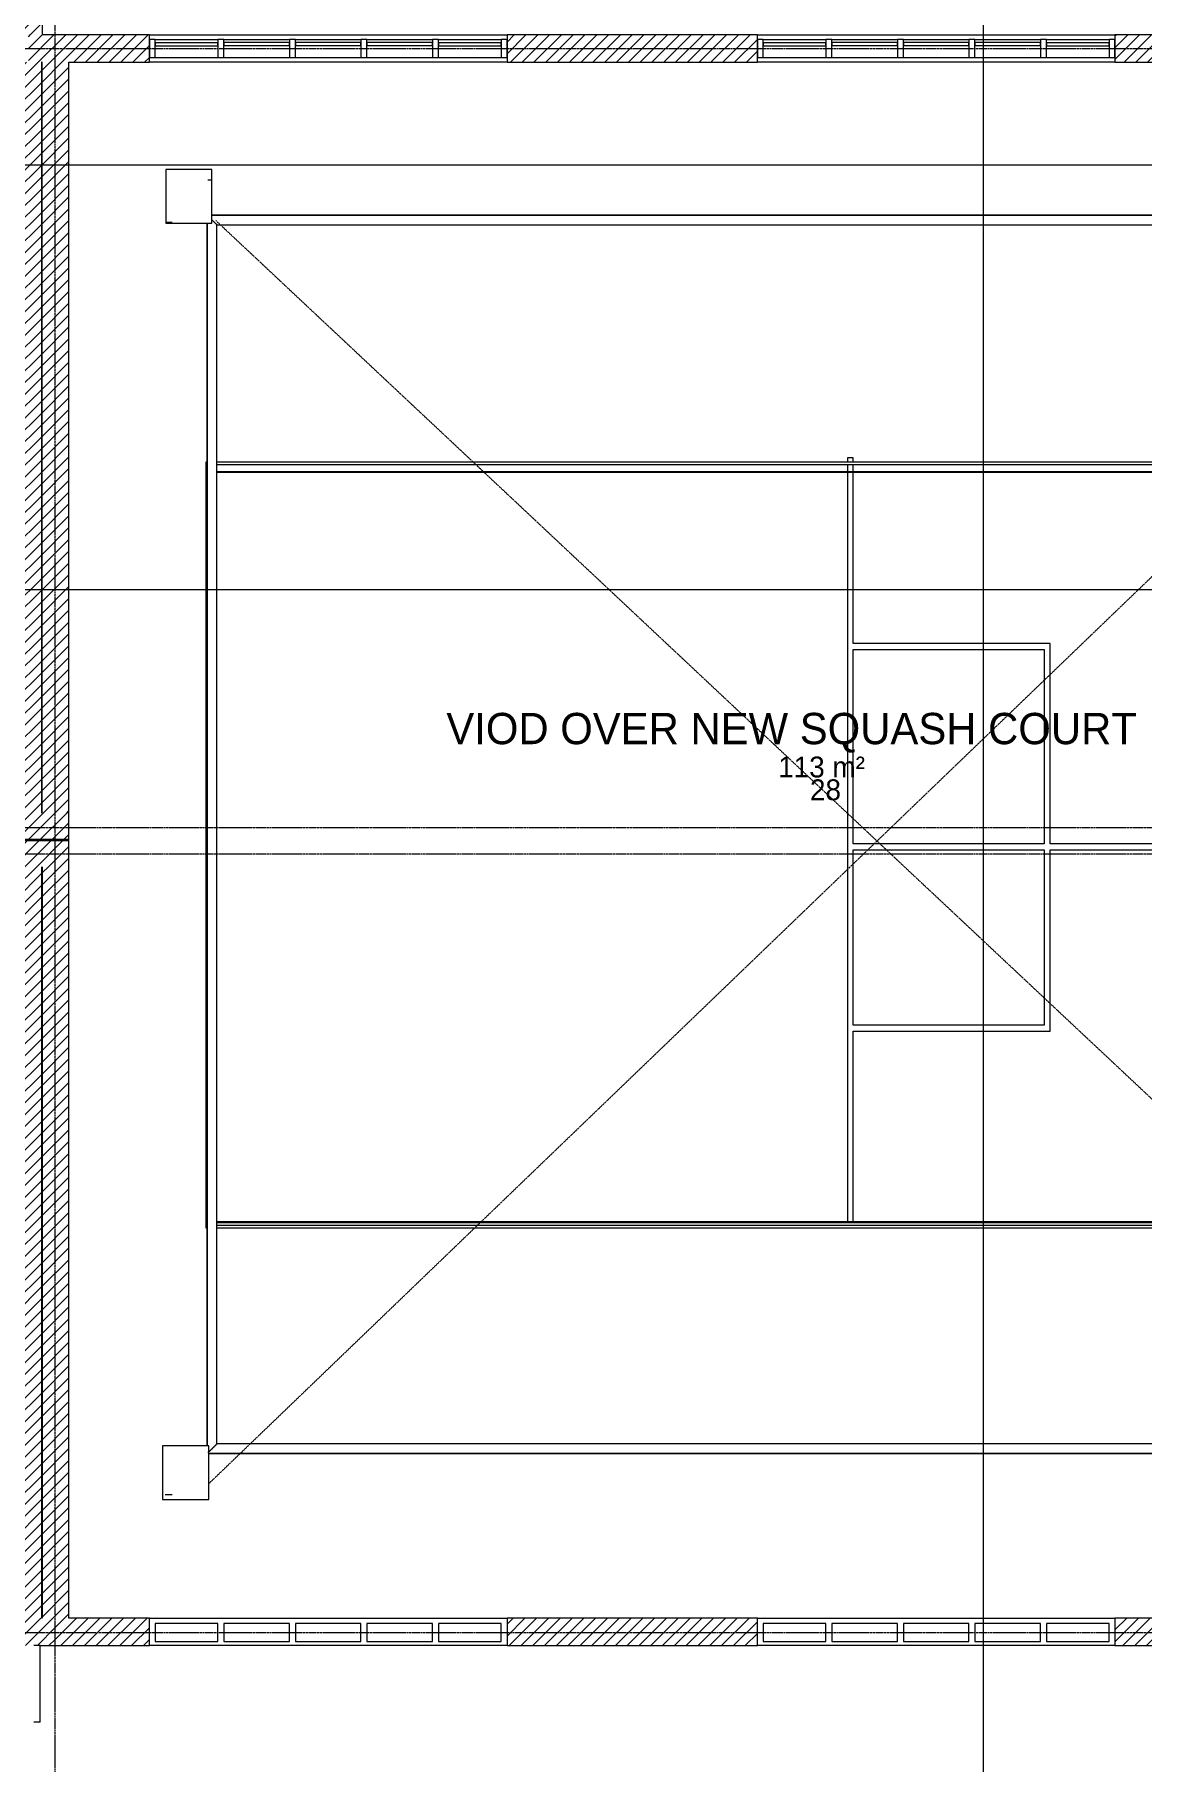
# Model space of a CAD drawing. Header units: inches. Extents: x 22 to 382261, y 22 to 371281.
# Drawn here: x 180664 to 189958, y 52674 to 67160 of the extents above; entities that cross this region are included whole.
import ezdxf

# ---------------------------------------------------------------- set-up
doc = ezdxf.new("R2010")
doc.units = ezdxf.units.IN
doc.header["$MEASUREMENT"] = 0
for name, pattern in [('Abgebrochen', [7.14375, 4.7625, -2.38125]), ('Grid Line 1_2_', [22.225, 12.7, -3.175, 3.175, -3.175]), ('Hidden 1_8_', [4.7625, 3.175, -1.5875])]:
    doc.linetypes.add(name, pattern=pattern)
for name, color, linetype, lineweight in [('A-ANNO-SYMB', 150, 'Continuous', 9), ('A-AREA-IDEN', 2, 'Continuous', 9), ('A-COLS', 52, 'Continuous', 9), ('A-DETL-HDLN', 90, 'Hidden 1_8_', 9), ('A-FLOR-HRAL', 11, 'Continuous', 9), ('A-GLAZ-CURT', 52, 'Continuous', 9), ('A-GLAZ-CWMG', 51, 'Continuous', 9), ('A-WALL', 113, 'Continuous', 9), ('A-WALL-PATT', 111, 'Continuous', 9), ('G-ANNO-SYMB', 111, 'Continuous', 9), ('I-WALL', 2, 'Continuous', 9), ('Q-CASE', 31, 'Continuous', 9), ('S-GRID', 1, 'Continuous', 9)]:
    doc.layers.add(name, color=color, linetype=linetype, lineweight=lineweight)
doc.styles.add('Century Gothic_1', font='GOTHIC.TTF', dxfattribs={"height": 1})
doc.styles.add('Gill Sans MT', font='GIL_____.TTF', dxfattribs={"height": 262.5})
pattern_1 = [(45, (179271.156, 58474.37), (-49.49747, 49.49747), [])]
pattern_2 = [(0, (179271.16, 58474.37), (1422.4, 355.6), [58.674, -1008.126, 58.674, -1008.126, -5689.6]), (0, (179271.16, 58474.37), (1422.4, 355.6), [-2133.6, 58.674, -2074.926, 58.674, -1008.126, -2489.2]), (0, (179271.16, 58474.37), (1422.4, 355.6), [-5334, 58.674, -652.526, 58.674, -1719.326]), (120, (179804.56, 58652.17), (-1019.159, 1054.035), [58.674, -1008.126, 58.674, -1008.126, -5689.6]), (120, (179804.56, 58652.17), (-1019.159, 1054.035), [-2133.6, 58.674, -2074.926, 58.674, -1008.126, -2489.2]), (120, (179804.56, 58652.17), (-1019.159, 1054.035), [-5334, 58.674, -652.526, 58.674, -1719.326]), (240, (179982.36, 59363.37), (-403.241, -1409.635), [58.674, -1008.126, 58.674, -1008.126, -5689.6]), (240, (179982.36, 59363.37), (-403.241, -1409.635), [-2133.6, 58.674, -2074.926, 58.674, -1008.126, -2489.2]), (240, (179982.36, 59363.37), (-403.241, -1409.635), [-5334, 58.674, -652.526, 58.674, -1719.326])]

# ---------------------------------------------------------------- blocks, each defined once
blk = doc.blocks.new('System Panel - Glazed-448104-02- FIRST FLOOR FURNITURE PLAN')
at = {"layer": 'A-GLAZ-CURT'}
for p, q in [((263, -24), (-263, -24)), ((-263, -24), (-263, -49)), ((-263, -49), (263, -49)), ((263, -49), (263, -24))]:
    blk.add_line(p, q, dxfattribs=at)
blk = doc.blocks.new('System Panel - Glazed-448105-02- FIRST FLOOR FURNITURE PLAN')
at = {"layer": 'A-GLAZ-CURT'}
for p, q in [((275, -24.5), (-275, -24.5)), ((-275, -24.5), (-275, -49.5)), ((-275, -49.5), (275, -49.5)), ((275, -49.5), (275, -24.5))]:
    blk.add_line(p, q, dxfattribs=at)
blk = doc.blocks.new('Rectangular Mullion - 50 x 150mm-448107-02- FIRST FLOOR FURNITURE PLAN')
at = {"layer": 'A-GLAZ-CWMG', "lineweight": 18}
for p, q in [((0, 75), (-50, 75)), ((-50, 75), (-50, -75)), ((0, -75), (0, 75)), ((-50, -75), (0, -75))]:
    blk.add_line(p, q, dxfattribs=at)
blk = doc.blocks.new('Rectangular Mullion - 50 x 150mm-448108-02- FIRST FLOOR FURNITURE PLAN')
at = {"layer": 'A-GLAZ-CWMG', "lineweight": 18}
for p, q in [((-50, 75), (0, 75)), ((-50, -75), (-50, 75)), ((0, 75), (0, -75)), ((0, -75), (-50, -75))]:
    blk.add_line(p, q, dxfattribs=at)
blk = doc.blocks.new('Rectangular Mullion - 50 x 150mm-443212-02- FIRST FLOOR FURNITURE PLAN')
at = {"layer": 'A-GLAZ-CWMG'}
for p, q in [((9881, 8643), (10406, 8643)), ((9881, 8493), (10406, 8493))]:
    blk.add_line(p, q, dxfattribs=at)
blk = doc.blocks.new('Rectangular Mullion - 50 x 150mm-448103-02- FIRST FLOOR FURNITURE PLAN')
at = {"layer": 'A-GLAZ-CWMG', "lineweight": 18}
for p, q in [((-25, 75), (25, 75)), ((-25, -75), (-25, 75)), ((25, 75), (25, -75)), ((25, -75), (-25, -75))]:
    blk.add_line(p, q, dxfattribs=at)
blk = doc.blocks.new('Rectangular Mullion - 50 x 150mm-443216-02- FIRST FLOOR FURNITURE PLAN')
at = {"layer": 'A-GLAZ-CWMG'}
for p, q in [((9281, 8643), (9831, 8643)), ((9281, 8493), (9831, 8493))]:
    blk.add_line(p, q, dxfattribs=at)
blk = doc.blocks.new('Casework 3 - Casework 3-482897-02- FIRST FLOOR FURNITURE PLAN')
at = {"layer": 'Q-CASE'}
for p, q in [((1386, -4819), (1440, -4819)), ((1440, -5462), (1440, -4819)), ((1440, -5462), (1386, -5462))]:
    blk.add_line(p, q, dxfattribs=at)
blk = doc.blocks.new('Top Rail Type - Top Rail_Internal_-537676-02- FIRST FLOOR FURNITURE PLAN')
at = {"layer": 'A-FLOR-HRAL'}
for p, q in [((2842, 7103), (2842, -3147)), ((11594, 7171), (2881, 7171)), ((2922, 7091), (13851, 7091)), ((2922, -3131), (2922, 7091)), ((13851, -3131), (2922, -3131)), ((2855, -3211), (11594, -3211))]:
    blk.add_line(p, q, dxfattribs=at)
for points, knots in [([(2881, 7132), (2881, 7132), (2883, 7130), (2886, 7127), (2890, 7123), (2894, 7119), (2898, 7115), (2902, 7111), (2905, 7108), (2909, 7105), (2912, 7102), (2915, 7098), (2919, 7095), (2921, 7092), (2922, 7091), (2922, 7091)], [-0.504857, -0.504857, -0.504857, -0.504857, -0.5, -0.4666667, -0.4333333, -0.4, -0.3666667, -0.3333333, -0.3, -0.2666667, -0.2333333, -0.2, -0.1333333, -0.0666667, 0, 0, 0, 0]), ([(2922, -3131), (2922, -3131), (2921, -3132), (2919, -3134), (2915, -3138), (2912, -3141), (2909, -3144), (2905, -3148), (2902, -3151), (2898, -3155), (2894, -3159), (2890, -3163), (2886, -3167), (2882, -3171), (2878, -3175), (2873, -3180), (2869, -3184), (2866, -3187), (2862, -3191), (2858, -3195), (2856, -3197), (2855, -3198)], [0, 0, 0, 0, 0.0666667, 0.1333333, 0.2, 0.2333333, 0.2666667, 0.3, 0.3333333, 0.3666667, 0.4, 0.4333333, 0.4666667, 0.5, 0.5333333, 0.5666667, 0.6, 0.6333333, 0.6666667, 0.7, 0.7333333, 0.7333333, 0.7333333, 0.7333333])]:
    blk.add_open_spline(points, degree=3, knots=knots, dxfattribs=at)
blk = doc.blocks.new('Top Rail Type - Top Rail_Internal_-V9-02- FIRST FLOOR FURNITURE PLAN')
at = {"layer": 'A-FLOR-HRAL'}
for p, q in [((2842, -3147), (2842, 7103)), ((2881, 7171), (11594, 7171)), ((2922, -3131), (2922, 7091)), ((2922, 7091), (13851, 7091)), ((13851, -3131), (2922, -3131)), ((11594, -3211), (2855, -3211))]:
    blk.add_line(p, q, dxfattribs=at)
blk = doc.blocks.new('Casework 11 - Casework 8-650977-02- FIRST FLOOR FURNITURE PLAN')
at = {"layer": 'Q-CASE'}
for p, q in [((8261, 5138), (8211, 5138)), ((8211, 5138), (8211, 5104)), ((8211, 5079), (8211, 5023)), ((8261, 5104), (8261, 5138)), ((8261, 5023), (8261, 5079)), ((2922, 5023), (12481, 5023)), ((12481, 5013), (2922, 5013)), ((8211, 5013), (8211, -1267)), ((8261, 3581), (8261, 5013)), ((9911, 3581), (8261, 3581)), ((8261, 1901), (8261, 3531)), ((8261, 3531), (9861, 3531)), ((9861, 3531), (9861, 1901)), ((9911, 1901), (9911, 3581)), ((9861, 1901), (8261, 1901)), ((12521, 1901), (9911, 1901)), ((8261, 381), (8261, 1851)), ((8261, 1851), (9861, 1851)), ((9861, 1851), (9861, 381)), ((9911, 381), (9911, 1851)), ((9911, 1851), (12521, 1851)), ((9861, 381), (8261, 381)), ((8261, -1267), (8261, 331)), ((8261, 331), (9911, 331)), ((9911, 331), (9911, 381)), ((2922, -1267), (12481, -1267)), ((12481, -1277), (2922, -1277))]:
    blk.add_line(p, q, dxfattribs=at)
blk = doc.blocks.new('System Panel - Glazed-655852-02- FIRST FLOOR FURNITURE PLAN')
at = {"layer": 'A-GLAZ-CURT'}
for p, q in [((-4993, 50), (4903, 50)), ((4903, 24), (-4993, 24)), ((4983, 50), (4993, 50)), ((4993, 24), (4983, 24)), ((4993, 50), (4993, 24))]:
    blk.add_line(p, q, dxfattribs=at)
blk = doc.blocks.new('System Panel - Glazed-655754-02- FIRST FLOOR FURNITURE PLAN')
at = {"layer": 'A-GLAZ-CURT'}
for p, q in [((-4980, 50), (4892, 50)), ((4892, 24), (-4980, 24)), ((4972, 50), (4980, 50)), ((4980, 24), (4972, 24)), ((4980, 50), (4980, 24))]:
    blk.add_line(p, q, dxfattribs=at)
blk = doc.blocks.new('System Panel - Glazed-655803-02- FIRST FLOOR FURNITURE PLAN')
at = {"layer": 'A-GLAZ-CURT'}
for p, q in [((-3188, -39), (-3188, -49)), ((3188, -49), (-3188, -49)), ((3188, -39), (3188, -49))]:
    blk.add_line(p, q, dxfattribs=at)
blk = doc.blocks.new('Rectangular Mullion - 50 x 150mm-443214-02- FIRST FLOOR FURNITURE PLAN')
at = {"layer": 'A-GLAZ-CWMG', "lineweight": 18}
for p, q in [((9881, 12198), (9881, 12048)), ((10406, 12198), (9881, 12198)), ((10406, 12048), (10406, 12198)), ((9881, 12048), (10406, 12048))]:
    blk.add_line(p, q, dxfattribs=at)
blk = doc.blocks.new('Rectangular Mullion - 50 x 150mm-443215-02- FIRST FLOOR FURNITURE PLAN')
at = {"layer": 'A-GLAZ-CWMG', "lineweight": 18}
for p, q in [((9281, 12198), (9281, 12048)), ((9831, 12198), (9281, 12198)), ((9831, 12048), (9831, 12198)), ((9281, 12048), (9831, 12048))]:
    blk.add_line(p, q, dxfattribs=at)

msp = doc.modelspace()

# ---------------------------------------------------------------- hatches: boundary and pattern name
at = {"layer": 'A-COLS'}
h = msp.add_hatch(dxfattribs=at)
h.set_pattern_fill('FP_10', color=256, style=0, pattern_type=2)
h.set_pattern_definition(pattern_2)
h.paths.add_polyline_path([(182152.4, 65577.6), (182152.4, 66027.6), (181764.9, 66027.6), (181764.9, 65577.6), (182150.9, 65577.6)])
h = msp.add_hatch(dxfattribs=at)
h.set_pattern_fill('FP_10', color=256, style=0, pattern_type=2)
h.set_pattern_definition(pattern_2)
h.paths.add_polyline_path([(181788.1, 54877.6), (182126.1, 54877.6), (182126.1, 55327.6), (181738.6, 55327.6), (181738.6, 54877.6)])
at = {"layer": 'A-WALL-PATT'}
h = msp.add_hatch(dxfattribs=at)
h.set_pattern_fill('FP_1', color=256, style=0, pattern_type=2)
h.set_pattern_definition(pattern_1)
h.paths.add_polyline_path([(180727.4, 67157.6), (180732.4, 67157.6), (180732.4, 70712.6), (180502.4, 70712.6), (180502.4, 67157.6), (180612.4, 67157.6)])
h = msp.add_hatch(dxfattribs=at)
h.set_pattern_fill('FP_1', color=256, style=0, pattern_type=2)
h.set_pattern_definition(pattern_1)
h.paths.add_polyline_path([(180727.4, 66927.6), (181627.4, 66927.6), (181627.4, 67157.6), (180612.4, 67157.6), (180612.4, 66927.6), (180722.4, 66927.6)])
h.paths.add_polyline_path([(191293.2, 66927.6), (191293.2, 67157.6), (189727.4, 67157.6), (189727.4, 66927.6), (189814.4, 66927.6)])
h.paths.add_polyline_path([(201994.5, 66927.6), (201994.1, 67157.6), (201752.4, 67157.6), (201752.4, 66927.6), (201994.1, 66927.6)])
h.paths.add_polyline_path([(200702.4, 66927.6), (200702.4, 67157.6), (193162.4, 67157.6), (193162.4, 66927.6), (199964.2, 66927.6)])
h.paths.add_polyline_path([(184627.4, 66927.6), (186727.4, 66927.6), (186727.4, 67157.6), (184627.4, 67157.6)])
h = msp.add_hatch(dxfattribs=at)
h.set_pattern_fill('FP_1', color=256, style=0, pattern_type=2)
h.set_pattern_definition(pattern_1)
h.paths.add_polyline_path([(180727.4, 60632.6), (180727.4, 66927.6), (180497.4, 66927.6), (180497.4, 60632.6)])
h = msp.add_hatch(dxfattribs=at)
h.set_pattern_fill('FP_1', color=256, style=0, pattern_type=2)
h.set_pattern_definition(pattern_1)
h.paths.add_polyline_path([(180952.4, 60632.6), (180952.4, 66927.6), (180727.4, 66927.6), (180727.4, 60632.6), (180732.4, 60632.6)])
h = msp.add_hatch(dxfattribs=at)
h.set_pattern_fill('FP_1', color=256, style=0, pattern_type=2)
h.set_pattern_definition(pattern_1)
h.paths.add_polyline_path([(180952.4, 60412.6), (180947.4, 60407.6), (180945.7, 60409.2), (180942.5, 60407.5), (180932.6, 60412.6), (180942.6, 60412.6)])
h.paths.add_polyline_path([(180732.4, 60402.6), (180952.4, 60402.6), (180952.4, 60632.6), (170902.4, 60632.6), (170902.4, 60412.6), (171319.5, 60412.6), (170902.4, 60402.6), (179664.5, 60402.6)])
h = msp.add_hatch(dxfattribs=at)
h.set_pattern_fill('FP_1', color=256, style=0, pattern_type=2)
h.set_pattern_definition(pattern_1)
h.paths.add_polyline_path([(170902.4, 60402.6), (171319.5, 60412.6), (170902.4, 60412.6)])
h.paths.add_polyline_path([(180952.4, 60182.6), (180952.4, 60402.6), (170902.4, 60402.6), (170902.4, 60182.6), (180837.4, 60182.6)])
h.paths.add_polyline_path([(180947.5, 60407.5), (180952.4, 60412.6), (180932.6, 60412.6), (180942.5, 60407.5), (180945.7, 60409.2), (180947.4, 60407.6)])
h = msp.add_hatch(dxfattribs=at)
h.set_pattern_fill('FP_1', color=256, style=0, pattern_type=2)
h.set_pattern_definition(pattern_1)
h.paths.add_polyline_path([(180722.4, 53882.6), (180732.4, 60182.6), (180502.4, 60182.6), (180502.4, 53882.6)])
h = msp.add_hatch(dxfattribs=at)
h.set_pattern_fill('FP_1', color=256, style=0, pattern_type=2)
h.set_pattern_definition(pattern_1)
h.paths.add_polyline_path([(180837.4, 53882.6), (180952.4, 53882.6), (180952.4, 60182.6), (180732.4, 60182.6), (180722.4, 53882.6), (180759.7, 53882.6)])
h = msp.add_hatch(dxfattribs=at)
h.set_pattern_fill('FP_1', color=256, style=0, pattern_type=2)
h.set_pattern_definition(pattern_1)
h.paths.add_polyline_path([(180837.4, 53652.6), (180837.4, 53882.6), (167752.4, 53882.6), (167752.4, 53652.6), (180617.4, 53652.6), (180617.4, 53655.1), (180711.1, 53655.1), (180711.1, 53652.6), (180732.4, 53652.6)])
h = msp.add_hatch(dxfattribs=at)
h.set_pattern_fill('FP_1', color=256, style=0, pattern_type=2)
h.set_pattern_definition(pattern_1)
h.paths.add_polyline_path([(189727.4, 53652.6), (194067.4, 53652.6), (194067.4, 53882.6), (189727.4, 53882.6)])
h.paths.add_polyline_path([(184627.4, 53652.6), (186727.4, 53652.6), (186727.4, 53882.6), (184627.4, 53882.6)])
h.paths.add_polyline_path([(181627.4, 53652.6), (181627.4, 53882.6), (180837.4, 53882.6), (180837.4, 53652.6), (180952.4, 53652.6)])
h.paths.add_polyline_path([(197867.4, 53652.6), (197867.4, 53882.6), (197067.4, 53882.6), (197067.4, 53652.6)])

# ---------------------------------------------------------------- linework, layer by layer
at = {"layer": 'A-ANNO-SYMB', "linetype": 'Abgebrochen'}
msp.add_line((180283.6, 66068.1), (202682.7, 66068.1), dxfattribs=at)
at = {"layer": 'A-COLS', "lineweight": 18}
for p, q in [((181764.9, 66027.6), (181764.9, 65577.6)), ((182152.4, 66027.6), (181764.9, 66027.6)), ((182152.4, 65577.6), (182152.4, 66027.6)), ((181764.9, 65577.6), (182152.4, 65577.6)), ((181738.6, 55327.6), (181738.6, 54877.6)), ((182126.1, 55327.6), (181738.6, 55327.6)), ((182126.1, 54877.6), (182126.1, 55327.6)), ((181738.6, 54877.6), (182126.1, 54877.6))]:
    msp.add_line(p, q, dxfattribs=at)
at = {"layer": 'A-DETL-HDLN'}
for p, q in [((193072.4, 65532.6), (182126.1, 55010.8)), ((182185.3, 65600.5), (193137.4, 55327.6))]:
    msp.add_line(p, q, dxfattribs=at)
at = {"layer": 'A-WALL'}
msp.add_line((180727.4, 66927.6), (180722.4, 66927.6), dxfattribs=at)
at = {"layer": 'G-ANNO-SYMB'}
for p, q in [((188622.1, 72474), (188622.1, 51261.1)), ((166138, 62507.6), (203137.2, 62507.6))]:
    msp.add_line(p, q, dxfattribs=at)
at = {"layer": 'I-WALL', "lineweight": 18}
for p, q in [((180732.4, 67157.6), (180732.4, 70482.6)), ((181627.4, 67157.6), (180732.4, 67157.6)), ((181627.4, 66927.6), (181627.4, 67157.6)), ((186727.4, 67157.6), (184627.4, 67157.6)), ((184627.4, 67157.6), (184627.4, 66927.6)), ((186727.4, 66927.6), (186727.4, 67157.6)), ((191063.2, 67157.6), (189727.4, 67157.6)), ((189727.4, 67157.6), (189727.4, 66927.6)), ((180722.4, 66927.6), (180722.4, 60632.6)), ((180727.4, 60632.6), (180727.4, 66927.6)), ((180952.4, 66927.6), (181627.4, 66927.6)), ((180952.4, 53882.6), (180952.4, 66927.6)), ((184627.4, 66927.6), (186727.4, 66927.6)), ((189727.4, 66927.6), (191293.2, 66927.6)), ((180952.4, 60412.6), (170787.4, 60412.6)), ((170902.4, 60402.6), (180952.4, 60402.6)), ((180722.4, 60182.6), (180722.4, 53882.6)), ((180732.4, 53882.6), (180732.4, 60182.6)), ((181627.4, 53882.6), (180952.4, 53882.6)), ((181627.4, 53652.6), (181627.4, 53882.6)), ((186727.4, 53882.6), (184627.4, 53882.6)), ((184627.4, 53882.6), (184627.4, 53652.6)), ((186727.4, 53652.6), (186727.4, 53882.6)), ((194067.4, 53882.6), (189727.4, 53882.6)), ((189727.4, 53882.6), (189727.4, 53652.6)), ((180711.1, 53652.6), (181627.4, 53652.6)), ((184627.4, 53652.6), (186727.4, 53652.6)), ((189727.4, 53652.6), (194067.4, 53652.6))]:
    msp.add_line(p, q, dxfattribs=at)
at = {"layer": 'I-WALL'}
for p, q in [((181627.4, 67157.6), (184627.4, 67157.6)), ((186727.4, 67157.6), (189727.4, 67157.6)), ((184627.4, 66927.6), (181627.4, 66927.6)), ((189727.4, 66927.6), (186727.4, 66927.6)), ((181627.4, 53882.6), (184627.4, 53882.6)), ((186727.4, 53882.6), (189727.4, 53882.6)), ((184627.4, 53652.6), (181627.4, 53652.6)), ((189727.4, 53652.6), (186727.4, 53652.6))]:
    msp.add_line(p, q, dxfattribs=at)
at = {"layer": 'S-GRID', "linetype": 'Grid Line 1_2_'}
for p, q in [((180837.4, 49071), (180837.4, 73485.1)), ((166187.4, 67042.6), (205150.3, 67042.6)), ((166187.4, 60512.6), (202927.8, 60512.6)), ((166187.4, 60292.6), (202927.8, 60292.6)), ((166187.4, 53762.6), (205150.3, 53762.6))]:
    msp.add_line(p, q, dxfattribs=at)

# ---------------------------------------------------------------- block references
at = {"layer": 'A-FLOR-HRAL'}
for name in ['Top Rail Type - Top Rail_Internal_-537676-02- FIRST FLOOR FURNITURE PLAN', 'Top Rail Type - Top Rail_Internal_-V9-02- FIRST FLOOR FURNITURE PLAN']:
    msp.add_blockref(name, (179271.2, 58474.4), dxfattribs=at)
at = {"layer": 'A-GLAZ-CURT'}
for name, p, rotation in [('System Panel - Glazed-448104-02- FIRST FLOOR FURNITURE PLAN', (181939.9, 67042.6), 180), ('System Panel - Glazed-448105-02- FIRST FLOOR FURNITURE PLAN', (182527.4, 67042.6), 180), ('System Panel - Glazed-448105-02- FIRST FLOOR FURNITURE PLAN', (183127.4, 67042.6), 180), ('System Panel - Glazed-448105-02- FIRST FLOOR FURNITURE PLAN', (183727.4, 67042.6), 180), ('System Panel - Glazed-448104-02- FIRST FLOOR FURNITURE PLAN', (184314.9, 67042.6), 180), ('System Panel - Glazed-448104-02- FIRST FLOOR FURNITURE PLAN', (187039.9, 67042.6), 180), ('System Panel - Glazed-448105-02- FIRST FLOOR FURNITURE PLAN', (187627.4, 67042.6), 180), ('System Panel - Glazed-448105-02- FIRST FLOOR FURNITURE PLAN', (188227.4, 67042.6), 180), ('System Panel - Glazed-448105-02- FIRST FLOOR FURNITURE PLAN', (188827.4, 67042.6), 180), ('System Panel - Glazed-448104-02- FIRST FLOOR FURNITURE PLAN', (189414.9, 67042.6), 180), ('System Panel - Glazed-655803-02- FIRST FLOOR FURNITURE PLAN', (182152.4, 60365.6), 269.9999999999999), ('System Panel - Glazed-655754-02- FIRST FLOOR FURNITURE PLAN', (187084.9, 63602.6), 180), ('System Panel - Glazed-655852-02- FIRST FLOOR FURNITURE PLAN', (187096.4, 57202.6), 180)]:
    msp.add_blockref(name, p, dxfattribs=dict(at, rotation=rotation))
at = {"layer": 'A-GLAZ-CWMG', "extrusion": (0, 0, -1)}
for name, p in [('Rectangular Mullion - 50 x 150mm-448108-02- FIRST FLOOR FURNITURE PLAN', (-181627.4, 67042.6)), ('Rectangular Mullion - 50 x 150mm-448103-02- FIRST FLOOR FURNITURE PLAN', (-182227.4, 67042.6)), ('Rectangular Mullion - 50 x 150mm-448103-02- FIRST FLOOR FURNITURE PLAN', (-182827.4, 67042.6)), ('Rectangular Mullion - 50 x 150mm-448103-02- FIRST FLOOR FURNITURE PLAN', (-183427.4, 67042.6)), ('Rectangular Mullion - 50 x 150mm-448103-02- FIRST FLOOR FURNITURE PLAN', (-184027.4, 67042.6)), ('Rectangular Mullion - 50 x 150mm-448108-02- FIRST FLOOR FURNITURE PLAN', (-186727.4, 67042.6)), ('Rectangular Mullion - 50 x 150mm-448103-02- FIRST FLOOR FURNITURE PLAN', (-187327.4, 67042.6)), ('Rectangular Mullion - 50 x 150mm-448103-02- FIRST FLOOR FURNITURE PLAN', (-187927.4, 67042.6)), ('Rectangular Mullion - 50 x 150mm-448103-02- FIRST FLOOR FURNITURE PLAN', (-188527.4, 67042.6)), ('Rectangular Mullion - 50 x 150mm-448103-02- FIRST FLOOR FURNITURE PLAN', (-189127.4, 67042.6))]:
    msp.add_blockref(name, p, dxfattribs=at)
at = {"layer": 'A-GLAZ-CWMG'}
for name, p in [('Rectangular Mullion - 50 x 150mm-443212-02- FIRST FLOOR FURNITURE PLAN', (171796.2, 58474.4)), ('Rectangular Mullion - 50 x 150mm-443216-02- FIRST FLOOR FURNITURE PLAN', (172971.2, 58474.4)), ('Rectangular Mullion - 50 x 150mm-443216-02- FIRST FLOOR FURNITURE PLAN', (173571.2, 58474.4)), ('Rectangular Mullion - 50 x 150mm-443216-02- FIRST FLOOR FURNITURE PLAN', (174171.2, 58474.4)), ('Rectangular Mullion - 50 x 150mm-443212-02- FIRST FLOOR FURNITURE PLAN', (174171.2, 58474.4)), ('Rectangular Mullion - 50 x 150mm-448107-02- FIRST FLOOR FURNITURE PLAN', (184627.4, 67042.6)), ('Rectangular Mullion - 50 x 150mm-443212-02- FIRST FLOOR FURNITURE PLAN', (176896.2, 58474.4)), ('Rectangular Mullion - 50 x 150mm-443216-02- FIRST FLOOR FURNITURE PLAN', (178071.2, 58474.4)), ('Rectangular Mullion - 50 x 150mm-443216-02- FIRST FLOOR FURNITURE PLAN', (178671.2, 58474.4)), ('Rectangular Mullion - 50 x 150mm-443216-02- FIRST FLOOR FURNITURE PLAN', (179271.2, 58474.4)), ('Rectangular Mullion - 50 x 150mm-443212-02- FIRST FLOOR FURNITURE PLAN', (179271.2, 58474.4)), ('Rectangular Mullion - 50 x 150mm-448107-02- FIRST FLOOR FURNITURE PLAN', (189727.4, 67042.6)), ('Rectangular Mullion - 50 x 150mm-443214-02- FIRST FLOOR FURNITURE PLAN', (171796.2, 41639.4)), ('Rectangular Mullion - 50 x 150mm-443215-02- FIRST FLOOR FURNITURE PLAN', (172971.2, 41639.4)), ('Rectangular Mullion - 50 x 150mm-443215-02- FIRST FLOOR FURNITURE PLAN', (173571.2, 41639.4)), ('Rectangular Mullion - 50 x 150mm-443215-02- FIRST FLOOR FURNITURE PLAN', (174171.2, 41639.4)), ('Rectangular Mullion - 50 x 150mm-443214-02- FIRST FLOOR FURNITURE PLAN', (174171.2, 41639.4)), ('Rectangular Mullion - 50 x 150mm-443214-02- FIRST FLOOR FURNITURE PLAN', (176896.2, 41639.4)), ('Rectangular Mullion - 50 x 150mm-443215-02- FIRST FLOOR FURNITURE PLAN', (178071.2, 41639.4)), ('Rectangular Mullion - 50 x 150mm-443215-02- FIRST FLOOR FURNITURE PLAN', (178671.2, 41639.4)), ('Rectangular Mullion - 50 x 150mm-443215-02- FIRST FLOOR FURNITURE PLAN', (179271.2, 41639.4)), ('Rectangular Mullion - 50 x 150mm-443214-02- FIRST FLOOR FURNITURE PLAN', (179271.2, 41639.4))]:
    msp.add_blockref(name, p, dxfattribs=at)
at = {"layer": 'Q-CASE'}
for name in ['Casework 3 - Casework 3-482897-02- FIRST FLOOR FURNITURE PLAN', 'Casework 11 - Casework 8-650977-02- FIRST FLOOR FURNITURE PLAN']:
    msp.add_blockref(name, (179271.2, 58474.4), dxfattribs=at)

# ---------------------------------------------------------------- texts
at = {"layer": 'A-AREA-IDEN', "attachment_point": 1}
for s, insert, char_height, width, style in [('VIOD OVER NEW SQUASH COURT', (184118.5, 61473), 262.5, 7730.272, 'Gill Sans MT'), ('113 m²', (186901.9, 61106.9), 175, 982.067, 'Century Gothic_1'), ('28', (187168.7, 60915.5), 175, 336.709, 'Century Gothic_1')]:
    msp.add_mtext(s, dxfattribs=dict(at, insert=insert, char_height=char_height, width=width, style=style))

doc.saveas('drawing.dxf')
